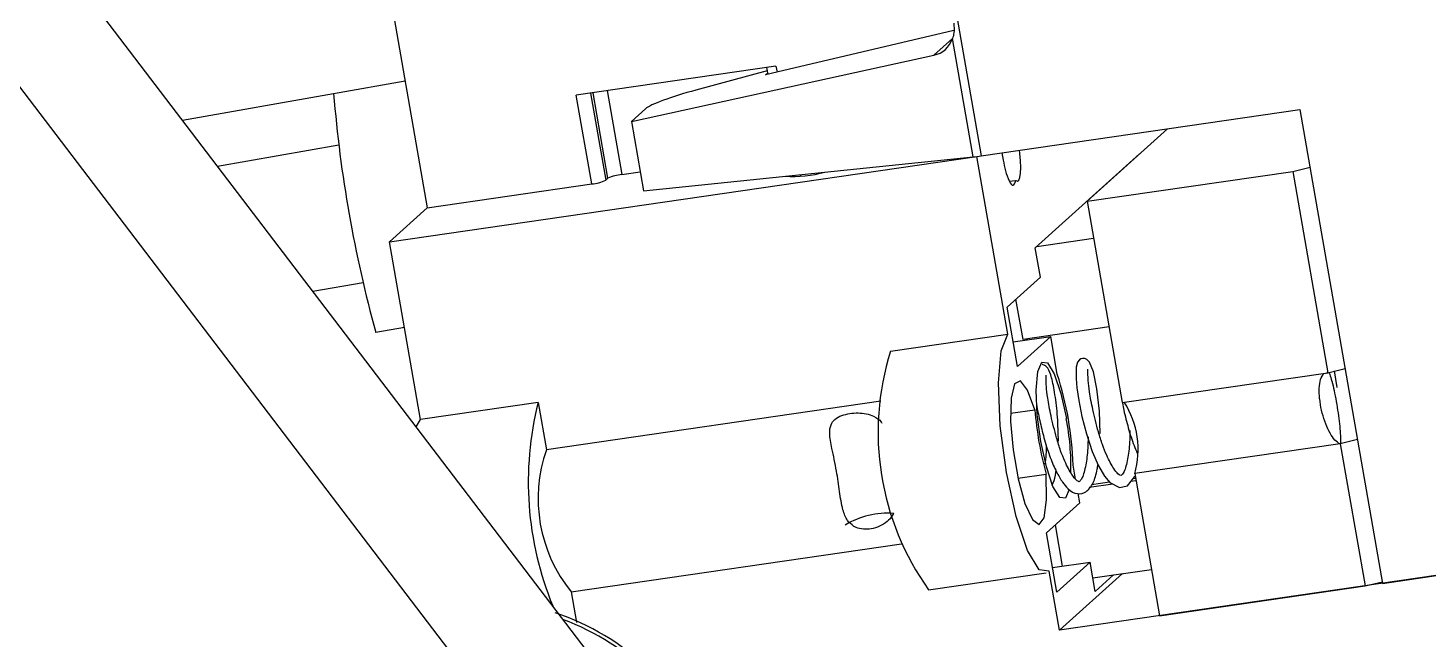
# Model space of a CAD drawing. Header units: millimetres. Extents: x -294 to 2792, y 5 to 1659.
# Drawn here: x 721.645 to 726.261, y 561.393 to 563.411 of the extents above; entities that cross this region are included whole.
import ezdxf

# ---------------------------------------------------------------- set-up
doc = ezdxf.new("R2010")
doc.units = ezdxf.units.MM
doc.layers.get('0').update_dxf_attribs({"lineweight": 18})

msp = doc.modelspace()

# ---------------------------------------------------------------- linework, layer by layer
at = {"color": 7, "linetype": 'Continuous', "lineweight": 25}
for p, q in [((723.6988, 561.0809), (721.4249, 564.0629)), ((722.7569, 563.9896), (722.9613, 562.8181)), ((723.1944, 561.149), (721.221, 563.737)), ((724.6932, 563.5271), (724.787, 562.9894)), ((724.6975, 563.4024), (724.0763, 563.2563)), ((724.6318, 563.3212), (724.6931, 563.3765)), ((724.7613, 562.9861), (724.6932, 563.3767)), ((723.634, 563.103), (724.6318, 563.3212)), ((724.1109, 563.2854), (723.4525, 563.1898)), ((724.0816, 563.2693), (723.8466, 563.2063)), ((724.0795, 563.2809), (724.0835, 563.258)), ((724.1109, 563.2854), (724.1144, 563.2653)), ((722.6523, 563.1949), (722.8883, 563.2365)), ((724.0763, 563.2563), (724.0828, 563.2622)), ((722.1538, 563.107), (722.6523, 563.1949)), ((723.5036, 562.8969), (723.4525, 563.1898)), ((723.4994, 563.1966), (723.5496, 562.9091)), ((723.5569, 562.9157), (723.5077, 563.1978)), ((723.5547, 563.2046), (723.603, 562.9279)), ((723.6806, 563.145), (723.634, 563.103)), ((724.787, 562.9894), (725.8387, 563.1421)), ((725.8387, 563.1421), (726.1113, 561.5801)), ((723.634, 563.103), (723.6738, 562.8746)), ((725.4016, 563.0786), (725.1369, 562.84)), ((722.6697, 563.0253), (722.2699, 562.9548)), ((724.8561, 562.9994), (724.8603, 562.9752)), ((724.9658, 562.6862), (725.3094, 562.996)), ((725.3094, 562.996), (725.3095, 562.9956)), ((722.837, 562.7061), (724.7736, 562.9874)), ((723.6738, 562.8746), (724.7613, 562.9861)), ((724.7736, 562.9874), (724.7738, 562.9876)), ((724.8758, 562.4017), (724.7736, 562.9874)), ((725.8147, 562.9384), (725.8718, 562.9523)), ((722.9613, 562.8181), (723.5036, 562.8969)), ((723.5569, 562.9157), (723.5496, 562.9091)), ((723.603, 562.9279), (723.663, 562.9367)), ((724.1914, 562.9228), (724.1906, 562.9276)), ((724.8802, 562.9057), (724.9015, 562.9088)), ((725.1369, 562.84), (725.8147, 562.9384)), ((725.8147, 562.9384), (725.9305, 562.2746)), ((725.1935, 562.8915), (725.1941, 562.8916)), ((722.837, 562.7061), (722.9613, 562.8181)), ((725.1369, 562.84), (725.2527, 562.1761)), ((724.9705, 562.6904), (725.1582, 562.7177)), ((722.9393, 562.1203), (722.837, 562.7061)), ((724.9827, 562.5895), (724.9658, 562.6862)), ((724.873, 562.4906), (724.9827, 562.5895)), ((722.5838, 562.5431), (722.7496, 562.5723)), ((724.9071, 562.2954), (724.873, 562.4906)), ((724.9254, 562.3846), (724.9023, 562.517)), ((722.8863, 562.4238), (722.7912, 562.407)), ((724.4885, 562.3454), (724.8758, 562.4017)), ((724.8929, 562.3763), (725.0167, 562.3943)), ((725.0167, 562.3943), (724.9071, 562.2954)), ((725.2092, 562.4258), (724.9254, 562.3846)), ((725.0385, 562.2696), (725.0167, 562.3943)), ((724.9384, 562.3829), (724.9378, 562.3864)), ((725.2527, 562.1761), (725.9305, 562.2746)), ((725.9305, 562.2746), (725.9876, 562.2889)), ((725.9511, 562.281), (725.9603, 562.226)), ((723.3266, 562.1766), (722.9393, 562.1203)), ((723.3266, 562.1766), (723.3538, 562.0204)), ((724.4567, 562.1806), (723.3538, 562.0204)), ((722.9247, 562.096), (722.9393, 562.1203)), ((724.884, 562.141), (724.9645, 562.1527)), ((725.9714, 562.0403), (725.2936, 561.9418)), ((726.0286, 562.0542), (725.9714, 562.0403)), ((725.9714, 562.0403), (726.0532, 561.5717)), ((724.9089, 561.9267), (725.0016, 561.9401)), ((725.0989, 561.9234), (725.0907, 561.9703)), ((725.2936, 561.9418), (725.3754, 561.4732)), ((725.2219, 561.9071), (725.1432, 561.8957)), ((725.2105, 561.9138), (725.1508, 561.9051)), ((725.2978, 561.9181), (725.2812, 561.9157)), ((725.2963, 561.9262), (725.2888, 561.9251)), ((725.0028, 561.7467), (725.1125, 561.8456)), ((725.1125, 561.8456), (725.1071, 561.8764)), ((725.0369, 561.5515), (725.0028, 561.7467)), ((725.0558, 561.6372), (725.0321, 561.7731)), ((727.3701, 561.763), (725.0462, 561.4254)), ((723.4356, 561.5518), (724.5251, 561.7101)), ((726.1113, 561.5801), (727.0023, 561.7096)), ((725.0228, 561.6324), (725.1466, 561.6504)), ((725.1466, 561.6504), (725.0369, 561.5515)), ((725.1634, 561.5537), (725.1466, 561.6504)), ((724.6142, 561.5591), (725.0015, 561.6153)), ((725.0462, 561.4254), (725.0121, 561.6207)), ((725.0462, 561.4254), (725.2536, 561.6124)), ((725.1557, 561.5982), (725.3487, 561.6263)), ((725.2237, 561.6081), (725.1634, 561.5537)), ((725.3754, 561.4732), (726.0532, 561.5717)), ((726.0532, 561.5717), (726.1104, 561.5855)), ((723.4356, 561.5518), (723.4533, 561.4507))]:
    msp.add_line(p, q, dxfattribs=at)
for points in [[(724.9016, 562.9088), (724.9071, 562.9059), (724.9118, 562.909), (724.9153, 562.918), (724.9175, 562.9323), (724.9182, 562.951), (724.9174, 562.973), (724.9151, 562.997), (724.9137, 563.0078)], [(724.8797, 562.9068), (724.8832, 562.9005), (724.8865, 562.896), (724.8898, 562.8934), (724.8928, 562.8927), (724.8955, 562.894), (724.8979, 562.8971), (724.8999, 562.9021), (724.9016, 562.9089)], [(725.0121, 561.6207), (724.9789, 561.6252), (724.9405, 561.6884), (724.9025, 561.8008), (724.8708, 561.9452), (724.8503, 562.0997), (724.8441, 562.2407), (724.853, 562.3467), (724.8758, 562.4017)], [(725.078, 561.8901), (725.0654, 561.8608), (725.0463, 561.8634), (725.0242, 561.8997), (725.0024, 561.9644), (724.9842, 562.0474), (724.9724, 562.1362), (724.9688, 562.2173), (724.9739, 562.2783), (724.987, 562.3099), (725.0061, 562.3073), (725.0282, 562.2709), (725.0501, 562.2063), (725.0683, 562.1232)], [(725.1801, 562.074), (725.1771, 562.1481), (725.1688, 562.2219), (725.1578, 562.278), (725.1448, 562.3095), (725.1356, 562.3186), (725.1298, 562.321), (725.1232, 562.3217), (725.1165, 562.3201), (725.1114, 562.3171), (725.1052, 562.3094), (725.1011, 562.293), (725.1005, 562.2559), (725.1031, 562.225), (725.1094, 562.1829), (725.1199, 562.1306), (725.1346, 562.0729), (725.1534, 562.0149), (725.1739, 561.9678), (725.1936, 561.9341), (725.2113, 561.9128), (725.2431, 561.8959), (725.2701, 561.9022), (725.2945, 561.9321), (725.295, 561.9339)], [(724.9645, 562.1527), (724.9403, 562.2171), (724.9167, 562.2473), (724.8976, 562.2382), (724.8863, 562.1912), (724.8845, 562.1143), (724.8927, 562.0202), (724.9094, 561.9246), (724.9318, 561.8434), (724.9563, 561.7902), (724.9787, 561.7737), (724.9953, 561.7967), (725.0034, 561.8555), (725.0016, 561.9401)]]:
    msp.add_lwpolyline(points, dxfattribs=at)
for centre, radius, start, end in [((726.9455, 563.5457), 4.3075, 184.6718, 195.3282), ((724.6975, 563.6019), 0.6191, 275.9206, 278.3181), ((725.1358, 563.0162), 0.2785, 188.454, 203.1211), ((723.4911, 563.0368), 0.1404, 275.0956, 294.6297), ((723.6154, 562.7881), 0.1404, 95.0956, 114.6297), ((724.1671, 563.3176), 0.3958, 266.3251, 285.3831), ((725.3391, 562.0781), 0.8916, 162.5551, 215.6026), ((723.9994, 561.934), 1.0919, 1.9019, 17.8971), ((724.3702, 561.9144), 1.076, 165.8962, 202.3112), ((725.0161, 562.0216), 0.2888, 343.9567, 32.5745), ((726.1224, 562.2453), 1.1616, 184.5704, 195.2286), ((724.1938, 561.9587), 0.8898, 359.0716, 10.6547), ((723.8154, 561.8595), 0.4888, 160.7821, 219.0169), ((724.4798, 561.5389), 0.2726, 85.8604, 121.0553), ((720.3335, 560.0816), 1.7604, 23.0701, 65.8485), ((723.1238, 560.7013), 0.8232, 332.747, 71.6257), ((723.1217, 560.6928), 0.8203, 332.6732, 69.5271)]:
    msp.add_arc(centre, radius, start, end, dxfattribs=at)
for centre, major_axis, ratio, start_param, end_param in [((724.6053, 563.4174), (-0.0501, 0.087), 0.903393, 2.862158, 3.805245), ((723.8327, 563.1839), (0.1548, 0.0438), 0.110995, 1.449077, 2.920205)]:
    msp.add_ellipse(centre, major_axis=major_axis, ratio=ratio, start_param=start_param, end_param=end_param, dxfattribs=at)
for points, knots in [([(724.6971, 563.4269), (724.6981, 563.4161), (724.6997, 563.3987), (724.6949, 563.3827), (724.6932, 563.3767)], [0, 0, 0, 0, 0.03192218, 0.05122668, 0.05122668, 0.05122668, 0.05122668]), ([(725.0423, 562.0489), (725.0416, 562.0756), (725.0403, 562.1296), (725.0311, 562.205), (725.0209, 562.2584), (725.0106, 562.2863), (725.0004, 562.2973), (724.9935, 562.301), (724.9897, 562.3012), (724.9885, 562.3013)], [0, 0, 0, 0, 0.0595802, 0.1205215, 0.181122, 0.2324148, 0.2551075, 0.2645131, 0.2685636, 0.2685636, 0.2685636, 0.2685636]), ([(725.036, 562.0596), (725.0295, 562.0843), (725.0174, 562.1304), (725.0067, 562.1888), (725.0023, 562.2277), (725.0014, 562.2499), (725.0019, 562.2644), (725.0015, 562.2655), (725.0013, 562.2661)], [0, 0, 0, 0, 0.0563907, 0.104998, 0.1430853, 0.1710027, 0.191129, 0.2102201, 0.2102201, 0.2102201, 0.2102201]), ([(725.174, 562.0797), (725.1675, 562.1044), (725.1553, 562.1504), (725.1447, 562.2088), (725.1403, 562.2477), (725.1393, 562.2699), (725.1399, 562.2844), (725.1395, 562.2856), (725.1393, 562.2861)], [0, 0, 0, 0, 0.0563907, 0.104998, 0.1430853, 0.1710027, 0.191129, 0.2102201, 0.2102201, 0.2102201, 0.2102201]), ([(725.9714, 562.0403), (725.9712, 562.0404), (725.9694, 562.0408), (725.9625, 562.0437), (725.9501, 562.0551), (725.9342, 562.0804), (725.92, 562.1132), (725.9091, 562.1506), (725.9048, 562.1767), (725.9023, 562.2009), (725.9015, 562.2257), (725.9059, 562.2557), (725.913, 562.2656), (725.9166, 562.2707)], [0, 0, 0, 0, 0.0014333, 0.012722, 0.0458594, 0.076732, 0.1054829, 0.133212, 0.1606895, 0.1618264, 0.1887759, 0.2211452, 0.2552819, 0.2552819, 0.2552819, 0.2552819]), ([(725.9252, 562.2733), (725.9267, 562.2742), (725.9284, 562.2751), (725.9303, 562.2747), (725.9305, 562.2746)], [0, 0, 0, 0, 0.005260007, 0.005887566, 0.005887566, 0.005887566, 0.005887566]), ([(725.9305, 562.2746), (725.9306, 562.2747), (725.9314, 562.277), (725.9339, 562.2764), (725.9399, 562.2616), (725.9472, 562.2343), (725.9547, 562.1992), (725.9615, 562.1607), (725.967, 562.1222), (725.9709, 562.0875), (725.9728, 562.0595), (725.9726, 562.0457), (725.9717, 562.0413), (725.9715, 562.0404), (725.9714, 562.0403)], [0, 0, 0, 0, 0.0012079, 0.0298726, 0.058764, 0.0861562, 0.1098512, 0.1330107, 0.1564123, 0.1807351, 0.2068714, 0.2348752, 0.2443962, 0.2456041, 0.2456041, 0.2456041, 0.2456041]), ([(724.9708, 562.1665), (724.971, 562.1653), (724.9735, 562.1483), (724.982, 562.1092), (724.9962, 562.0516), (725.0144, 561.9948), (725.0348, 561.9479), (725.0544, 561.9142), (725.0765, 561.8874), (725.1015, 561.8721), (725.137, 561.8803), (725.1573, 561.909), (725.1684, 561.9428), (725.1717, 561.9664), (725.1723, 561.9714)], [0, 0, 0, 0, 0.003271, 0.045677, 0.0910318, 0.1386694, 0.1831359, 0.2225388, 0.2560249, 0.3088699, 0.3498831, 0.4036008, 0.4541897, 0.4675517, 0.4675517, 0.4675517, 0.4675517]), ([(725.2532, 562.1741), (725.2547, 562.1664), (725.2598, 562.1401), (725.2725, 562.0917), (725.2874, 562.0427), (725.2986, 562.0181), (725.3023, 562.0099)], [0, 0, 0, 0, 0.0241334, 0.0816117, 0.1419829, 0.1719073, 0.1719073, 0.1719073, 0.1719073]), ([(724.3678, 561.7681), (724.3603, 561.7741), (724.3435, 561.7876), (724.3289, 561.8274), (724.3202, 561.8835), (724.3107, 561.9544), (724.296, 562.0208), (724.2864, 562.0712), (724.2899, 562.1023), (724.3036, 562.1217), (724.3258, 562.1339), (724.3536, 562.1407), (724.382, 562.1427), (724.4095, 562.1401), (724.4362, 562.1306), (724.4532, 562.1198), (724.4594, 562.1097), (724.4601, 562.1087)], [0, 0, 0, 0, 0.0319293, 0.0713164, 0.1285011, 0.1882555, 0.2593216, 0.3137523, 0.35047, 0.3799519, 0.4095982, 0.4355081, 0.459911, 0.4842347, 0.5095217, 0.5437425, 0.547814, 0.547814, 0.547814, 0.547814]), ([(725.278, 562.0839), (725.2778, 562.0709), (725.2773, 562.0362), (725.2718, 561.9959), (725.2651, 561.9655), (725.2568, 561.9429), (725.249, 561.9352), (725.2473, 561.9349), (725.2376, 561.9413), (725.2227, 561.9596), (725.2042, 561.9943), (725.1868, 562.0377), (725.1784, 562.0653), (725.174, 562.0797)], [0, 0, 0, 0, 0.0239324, 0.063424, 0.0856057, 0.1080748, 0.1471476, 0.1788757, 0.1971937, 0.2262237, 0.2681641, 0.2937326, 0.3214505, 0.3214505, 0.3214505, 0.3214505]), ([(725.0018, 562.0367), (725.0017, 562.0259), (725.0015, 562.0025), (724.9987, 561.9837), (724.9971, 561.9736)], [0, 0, 0, 0, 0.02925919, 0.06343026, 0.06343026, 0.06343026, 0.06343026]), ([(725.14, 562.0631), (725.1398, 562.0503), (725.1393, 562.0159), (725.1338, 561.9758), (725.1271, 561.9454), (725.1188, 561.9229), (725.111, 561.9152), (725.1093, 561.9149), (725.0996, 561.9212), (725.0848, 561.9396), (725.0662, 561.9743), (725.0488, 562.0177), (725.0404, 562.0453), (725.036, 562.0596)], [0, 0, 0, 0, 0.0234015, 0.0628548, 0.085015, 0.1074623, 0.1464972, 0.1781945, 0.1964947, 0.2254965, 0.2673961, 0.2929398, 0.3206309, 0.3206309, 0.3206309, 0.3206309]), ([(725.022, 561.9036), (725.0259, 561.9136), (725.0312, 561.9273), (725.0337, 561.9463), (725.0343, 561.9513)], [0, 0, 0, 0, 0.03663356, 0.04967473, 0.04967473, 0.04967473, 0.04967473]), ([(724.4984, 561.8104), (724.4936, 561.8026), (724.4878, 561.793), (724.4791, 561.7854), (724.4775, 561.784)], [0, 0, 0, 0, 0.02770345, 0.0340518, 0.0340518, 0.0340518, 0.0340518]), ([(724.4775, 561.784), (724.4695, 561.7782), (724.4538, 561.7668), (724.4252, 561.759), (724.3981, 561.7578), (724.3793, 561.7619), (724.3701, 561.7668), (724.3678, 561.7681)], [0, 0, 0, 0, 0.0286847, 0.0566703, 0.0819981, 0.109029, 0.1183655, 0.1183655, 0.1183655, 0.1183655])]:
    msp.add_open_spline(points, degree=3, knots=knots, dxfattribs=at)

doc.saveas('drawing.dxf')
